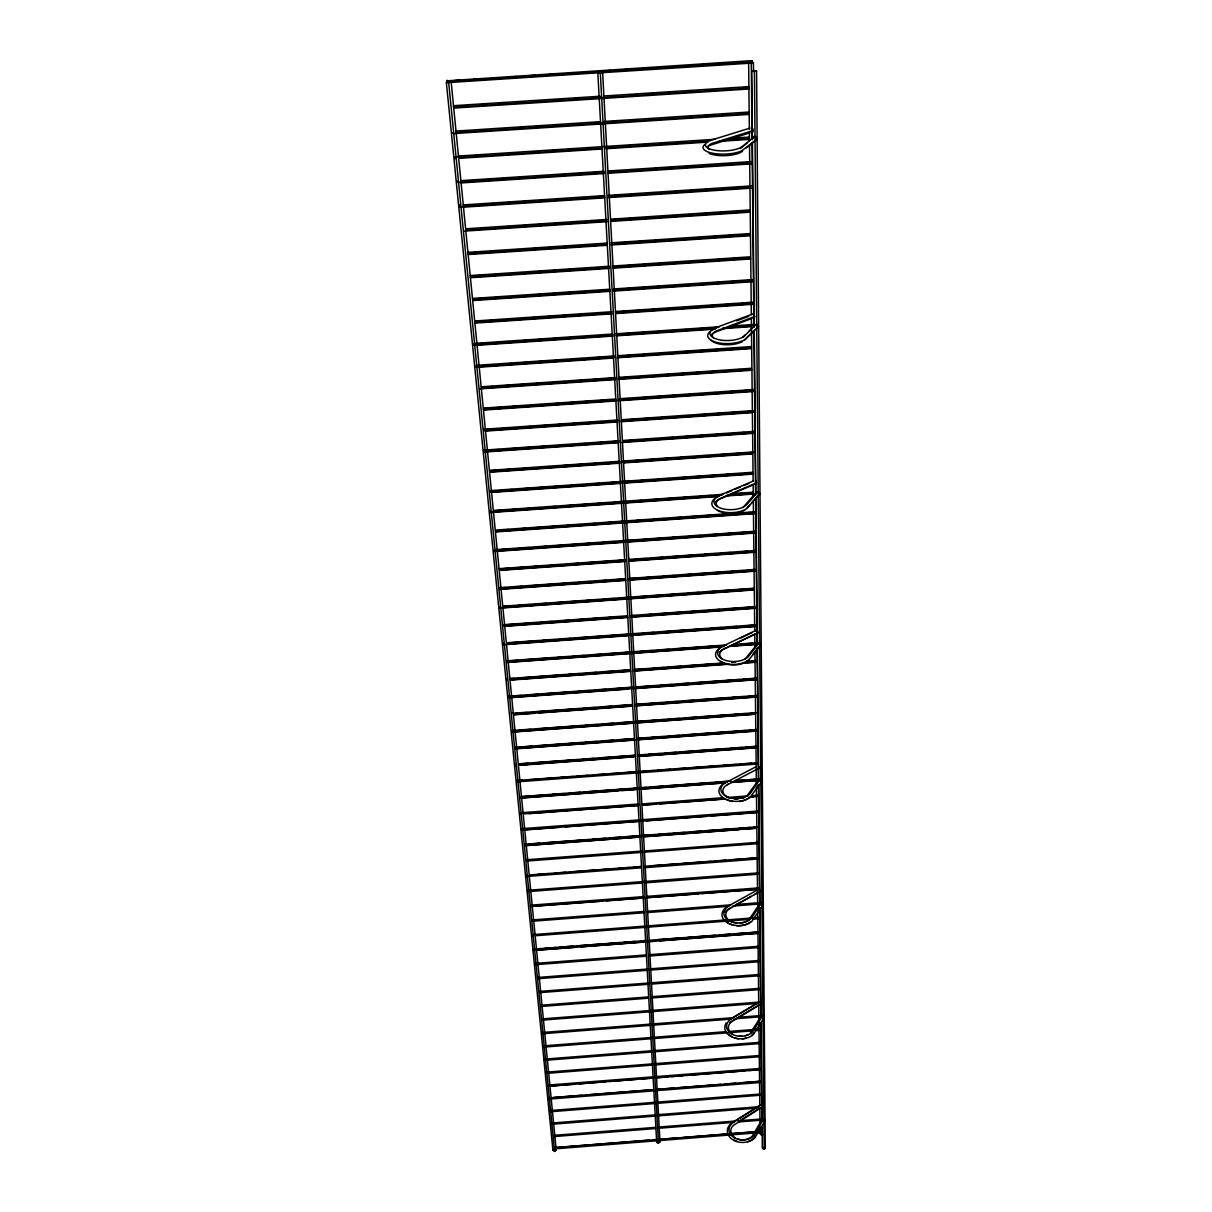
<?xml version="1.0" encoding="UTF-8"?>
<svg xmlns="http://www.w3.org/2000/svg" width="1212" height="1212" viewBox="0 0 1212 1212"><rect width="100%" height="100%" fill="white"/><g stroke="black" fill="none" stroke-linecap="round" stroke-linejoin="round"><path stroke-width="1.5" d="M550.839 1123.13L550.869 1123.736M752.455 62.176C752.137 64.797 752.213 57.873 752.455 62.176L447.107 81.795L447.031 80.825L752.319 60.6M752.819 131.956L752.788 128.639M756.227 483.921L756.197 481.27M752.394 139.547L751.713 71.432L753.864 70.538L756.576 71.114L765.287 1148.643L762.939 1148.84L762.666 1147.052M763.075 1134.508L760.742 1134.69L760.469 1132.947M755.424 630.937L755.803 629.982M757.682 633.528L757.651 631.134M752.561 138.516L754.743 136.411L756.303 137.274L756.333 140.622M758.985 768.893L758.97 766.711M757.954 327.831L757.939 324.861L756.455 324.013L744.865 335.572A18.241 7.59 -1.7 0 1 716.701 339.118A18.241 7.59 -1.7 0 1 717.549 327.043L753.546 313.681M451.015 82.401L602.637 72.538L659.979 1141.795L658.449 1143.174L657.252 1142.901L657.071 1141.143M759.409 495.163L759.394 492.481M760.182 891.956L760.166 889.972M556.247 1150.021L554.641 1151.4L552.93 1150.279L446.364 82.583L448.819 81.689L451.197 82.264L556.247 1150.021L555.732 1149.173M552.93 1150.279L553.384 1149.355M757.5 643.693L758.045 642.618M760.712 645.602L760.697 643.193M761.272 1004.324L761.257 1002.521M747.107 795.754L759.348 778.786L760.606 778.649L750.743 792.815A15.589 9.454 -0.9 0 1 726.67 796.617A15.589 9.454 -0.9 0 1 727.306 781.604M761.893 781.604L761.878 779.422M764.817 1119.433L765.287 1120.403L754.652 1138.159A15.332 11.469 0.3 0 1 733.063 1139.916A15.332 11.469 0.3 0 1 730.76 1123.736M762.272 1107.329L762.257 1105.677M762.606 1118.721L751.955 1136.538A11.893 8.908 0.3 0 1 737.835 1139.083M763.712 1118.721L755.121 1133.887A13.62 10.181 0.3 0 1 734.124 1137.72A13.62 10.181 0.3 0 1 734.623 1121.539L761.469 1104.662M757.727 1131.705L760.303 1127.145M740.123 923.074A12.984 8.56 -0.5 0 0 748.88 919.863L760.53 902.486L761.742 902.41L752.334 917.014A14.877 9.787 -0.5 0 1 729.382 920.862A14.877 9.787 -0.5 0 1 729.972 905.319M762.969 905.137L762.939 903.152M762.772 1015.308L753.788 1030.245A14.211 10.029 -0.1 0 1 731.866 1034.094A14.211 10.029 -0.1 0 1 732.396 1018.171L760.439 1001.476M763.924 1016.035L764.408 1017.08L753.303 1034.578A15.998 11.287 -0.1 0 1 732.457 1037.214A15.998 11.287 -0.1 0 1 726.185 1022.973M761.621 1015.338L750.486 1032.988M763.939 1017.838L764.408 1017.08M758 911.06L759.879 908.136M763.454 904.273L751.819 921.408A16.741 11.014 -0.5 0 1 728.23 923.241A16.741 11.014 -0.5 0 1 725.746 907.712M756.697 787.406L758.667 784.573M762.409 780.634L750.198 797.238A17.544 10.65 -0.9 0 1 725.458 799.117A17.544 10.65 -0.9 0 1 722.897 784.134L756.455 766.499M761.257 644.526L748.41 660.388A18.438 10.135 -1.2 0 1 722.413 662.328A18.438 10.135 -1.2 0 1 719.746 648.056M759.363 642.405L748.986 655.934A16.377 8.999 -1.2 0 1 723.685 659.692A16.377 8.999 -1.2 0 1 724.382 645.39L755.015 630.861M753.167 653.935L758.364 647.163M756.349 645.193L745.168 658.995M747.077 508.146L749.516 505.328M751.94 502.51L756.803 496.859M759.985 493.935L746.425 508.828A19.422 9.454 -1.5 0 1 719.034 510.797A19.422 9.454 -1.5 0 1 716.247 497.496L719.761 495.829M756.576 71.114L751.713 71.432M753.44 62.857L748.637 63.16L753.44 62.857L753.516 70.417M744.91 339.815L755.212 329.512M758.56 326.437L744.213 340.011A20.513 8.545 -1.7 0 1 717.459 342.617A20.513 8.545 -1.7 0 1 709.55 331.982M742.85 337.3L745.41 334.739M749.258 330.906L754.394 325.801M602.637 72.538L597.819 72.856L656.677 1142.052M743.001 507.54L756.591 491.966L757.985 491.678L747.031 504.359A17.256 8.393 -1.5 0 1 720.382 508.025A17.256 8.393 -1.5 0 1 721.14 494.678L753.516 480.922M756.97 139.032L741.744 150.864A21.755 7.348 -2 0 1 713.368 153.379A21.755 7.348 -2 0 1 705.036 144.319M746.592 147.864L754.788 141.137M754.743 136.411L742.426 146.455A19.331 6.514 -2 0 1 712.565 149.818A19.331 6.514 -2 0 1 713.504 139.425L749.955 128.108M740.305 148.531L747.107 142.971M451.197 82.264L446.364 82.583M733.518 1121.782L760.394 1104.889M740.986 1119.918L759.924 1107.995M762.59 1106.783L733.411 1125.342A11.893 8.908 0.3 0 0 735.184 1137.871M731.245 1018.534L759.318 1001.839M758.909 1004.975L732.457 1020.731A14.196 10.029 -0.1 0 0 729.775 1022.534M761.606 1003.687L731.139 1022.034A12.423 8.757 -0.1 0 0 732.957 1034.351M728.639 783.997L725.912 785.588A13.62 8.257 -0.9 0 0 730.927 798.299M734.911 905.394L751.198 896.289M754.455 894.456L757.712 892.638M760.53 891.229L728.639 909.242A12.984 8.56 -0.5 0 0 726.609 917.711A12.984 8.56 -0.5 0 0 736.714 923.044M728.776 905.818L759.318 888.926M727.382 784.679L759.348 768.06M758.045 632.573L722.913 649.42A14.302 7.863 -1.2 0 0 722.397 658.995M755.061 634.255L724.458 648.784A16.362 9.014 -1.2 0 0 719.125 652.465M723.079 646.284L726.473 644.663M740.093 638.209L752.016 632.558M756.621 482.815L719.595 498.753A15.074 7.333 -1.5 0 0 717.156 506.04M753.561 484.664L721.231 498.45A17.241 8.408 -1.5 0 0 715.595 501.919M726.579 492.92L731.7 490.754M735.108 489.3L740.214 487.118M743.623 485.679L748.743 483.497M712.368 330.028L716.095 328.482M755.031 316.423L715.898 331.134A15.923 6.636 -1.7 0 0 713.292 337.739M751.879 318.483L717.64 331.24A18.21 7.605 -1.7 0 0 711.686 334.421M736.669 320.832L748.683 316.377M753.243 130.472L711.762 143.516A16.877 5.712 -2 0 0 708.975 149.227M750.001 132.79L713.61 144.152A19.301 6.545 -2 0 0 707.293 146.955M546.339 1058.985L759.909 1042.32M546.415 1060.212L760.015 1043.547M547.642 1072.059L760.03 1055.455M547.718 1073.287L760.136 1056.682M548.93 1084.998L760.151 1068.439M575.442 1084.134L549.051 1086.194L760.242 1069.666M579.215 1083.831L605.606 1081.771M609.363 1081.468L637.648 1079.256M641.406 1078.968L652.723 1078.074M656.495 1077.786L667.797 1076.892M671.569 1076.604L682.871 1075.711M686.643 1075.423L745.077 1070.832M748.849 1070.544L760.151 1069.651M553.99 1097.481L582.108 1095.269M585.85 1094.966L653.329 1089.679L550.203 1097.799M657.086 1089.376L673.963 1088.058M677.705 1087.755L720.822 1084.376M724.564 1084.073L735.82 1083.195M739.562 1082.907L760.182 1081.286M657.116 1089.391L760.272 1081.301M550.278 1099.011L760.378 1082.498M551.46 1110.45L760.394 1094.012M551.551 1111.662L760.5 1095.209M552.702 1122.979L758.651 1106.738M552.793 1124.191L756.879 1108.086M553.945 1135.371L655.419 1127.357M659.146 1127.024L734.336 1121.115M738.093 1120.812L760.636 1119.04M554.02 1136.583L655.51 1128.554M659.237 1128.22L734.427 1122.312M738.108 1121.979L760.742 1120.236M649.45 1140.128L555.202 1147.597L755.091 1131.796M653.223 1139.825L679.614 1137.735M683.386 1137.432L726.73 1133.993M730.503 1133.705L755 1131.766M555.263 1148.84L760.848 1132.538M533.947 934.558L724.988 919.999M728.397 919.817L758.697 917.423M535.901 935.694L749.44 919.408M753.197 919.135L758.818 918.696M535.386 949.011L646.178 940.542L640.527 941.042M649.935 940.254L758.833 931.937M535.431 949.087L541.067 948.648M544.824 948.36L556.081 947.511M559.823 947.223L572.973 946.208M576.715 945.921L587.971 945.072M591.729 944.784L604.864 943.769M608.621 943.481L619.877 942.633M623.635 942.345L634.891 941.482M655.525 939.906L683.674 937.755M687.431 937.467L715.58 935.316M719.337 935.028L730.594 934.164M734.351 933.876L747.486 932.876M751.228 932.589L758.742 932.013M758.954 933.195L535.477 950.284L576.806 947.208M580.563 946.92L655.631 941.179M659.389 940.891L758.848 933.285M536.81 963.298L646.011 954.935M649.768 954.647L758.97 946.269M536.901 964.57L646.102 956.207M649.844 955.98L759.076 947.542M538.234 977.433L759.106 960.465M538.31 978.69L759.212 961.722M539.613 991.401L759.242 974.478M539.688 992.658L648.587 984.265M652.314 984.023L759.348 975.736M540.991 1005.218L648.299 996.931M652.041 996.673L759.379 988.356M541.082 1006.475L648.39 998.188M652.132 997.931L759.485 989.598M542.34 1018.883L759.515 1002.066M542.431 1020.125L757.758 1003.46M543.688 1032.397L733.351 1017.671M738.987 1017.232L759.636 1015.641M543.779 1033.639L731.578 1019.065M735.26 1018.792L759.757 1016.868M545.021 1045.759L725.867 1031.685M729.548 1031.412L759.772 1029.049M545.112 1047.001L650.602 1038.79M654.344 1038.502L752.334 1030.867M756.015 1030.594L759.879 1030.291M523.796 813.888L638.83 805.313M642.602 805.026L725.564 798.844M733.108 798.284L744.426 797.435M750.077 797.026L757.621 796.466M529.508 813.631L638.8 805.48M642.572 805.207L655.768 804.223M659.54 803.935L725.488 799.026M749.986 797.193L753.758 796.92M523.387 828.569L757.667 811.055M523.478 829.887L757.788 812.373M523.554 830.038L561.323 827.22M565.095 826.932L638.724 821.433M646.284 820.872L706.702 816.358M710.474 816.07L755.788 812.676M524.963 844.249L757.818 826.796M528.765 844.113L540.022 843.264M543.779 842.976L556.914 841.992M560.671 841.719L571.928 840.87M575.685 840.598L588.82 839.613M592.577 839.325L605.712 838.34M609.469 838.053L620.726 837.219M624.483 836.931L637.618 835.947M643.239 835.522L654.51 834.689M658.252 834.401L669.524 833.553M673.266 833.28L684.538 832.432M690.158 832.008L701.415 831.159M705.172 830.887L718.307 829.902M722.064 829.614L733.321 828.781M738.956 828.357L750.213 827.508M753.97 827.22L757.727 826.948M525.054 845.567L639.618 836.977M643.375 836.689L756.061 828.235L742.82 829.387M525.099 845.703L609.56 839.371M613.317 839.098L641.466 836.977M645.223 836.704L739.062 829.659M526.508 859.747L641.299 851.112M645.042 850.96L757.97 842.34M526.599 861.05L758.076 843.643M529.917 874.912L641.193 866.519L633.634 867.216M644.966 866.232L758.106 857.702M529.977 875.034L533.735 874.746M537.507 874.458L548.824 873.61M554.475 873.185L565.777 872.337M569.549 872.049L582.745 871.049M586.517 870.777L597.819 869.913M601.591 869.64L614.787 868.64M618.544 868.353L629.861 867.504M650.586 865.944L661.903 865.08M665.661 864.807L678.856 863.808M682.629 863.52L710.899 861.399M714.671 861.111L725.973 860.262M729.745 859.975L742.941 858.975M746.698 858.687L758.015 857.838M528.129 876.367L641.284 867.822M645.042 867.671L758.227 859.005M529.523 890.184L758.273 872.898M529.614 891.487L642.133 882.987M645.844 882.821L758.379 874.185M531.023 905.152L643.784 896.607M647.541 896.319L758.409 887.911M758.53 889.199L531.114 906.44L602.531 901.137M606.288 900.849L698.324 893.865M702.081 893.577L756.546 889.457M532.507 919.938L643.648 911.485M647.39 911.303L730.291 904.894M735.942 904.47L758.545 902.758M532.583 921.226L643.739 912.772M647.481 912.575L728.518 906.334M732.199 906.137L758.667 904.031M510.207 696.067L756.394 678.129M510.282 696.324L521.539 695.506M527.175 695.097L538.446 694.279M544.082 693.87L555.354 693.052M560.974 692.643L572.246 691.81M577.882 691.401L589.153 690.582M594.789 690.173L606.045 689.355M609.803 689.083L622.953 688.113M626.71 687.84L637.982 687.022M643.602 686.613L654.874 685.795M660.51 685.386L671.781 684.553M677.417 684.144L688.674 683.326M694.309 682.917L705.581 682.098M711.217 681.689L722.473 680.871M726.23 680.583L739.381 679.629M743.138 679.356L756.288 678.402M510.297 697.445L756.515 679.493M510.373 697.703L628.695 689.083M636.209 688.537L756.409 679.765M511.934 713.353L632.361 704.551M636.118 704.278L756.546 695.461M515.767 713.323L527.038 712.505M532.689 712.08L543.961 711.262M549.612 710.853L560.883 710.02M566.534 709.611L577.806 708.793M583.457 708.369L594.728 707.55M600.379 707.141L611.666 706.308M615.423 706.035L626.695 705.217M636.103 704.52L643.633 703.975M649.268 703.566L660.555 702.733M666.191 702.324L677.478 701.506M683.113 701.081L694.4 700.263M698.157 699.991L711.323 699.021M715.08 698.748L726.367 697.93M732.003 697.506L743.289 696.688M748.925 696.279L756.455 695.718M513.903 714.58L632.467 705.914M636.224 705.642L754.788 696.961M513.964 714.822L534.659 713.307M538.416 713.035L632.452 706.157M636.209 705.884L756.576 697.082M513.63 730.427L754.834 712.732M519.342 730.245L530.644 729.412M536.295 729.003L547.597 728.17M553.248 727.745L564.534 726.927M568.307 726.655L581.487 725.685M585.26 725.397L596.546 724.579M602.197 724.155L613.499 723.337M619.15 722.913L630.452 722.094M636.103 721.67L647.39 720.852M651.162 720.564L664.343 719.595M668.115 719.322L679.402 718.489M685.053 718.08L696.355 717.246M702.006 716.837L713.307 716.004M717.065 715.731L728.367 714.898M734.017 714.489L745.319 713.656M750.955 713.247L756.606 712.838M513.721 731.79L754.955 714.08M513.797 732.018L752.97 714.459M515.312 747.289L634.209 738.532M637.982 738.26L756.879 729.503M519.145 747.228L532.356 746.244M536.128 745.971L547.445 745.138M553.096 744.729L564.413 743.895M568.186 743.607L581.381 742.638M585.154 742.365L596.471 741.532M602.137 741.108L613.439 740.274M619.105 739.865L630.422 739.032M637.966 738.472L647.39 737.79M651.162 737.502L662.479 736.669M668.13 736.26L679.447 735.426M683.22 735.139L696.43 734.169M700.203 733.896L711.505 733.063M717.171 732.654L728.488 731.821M734.139 731.397L745.456 730.563M749.228 730.291L756.773 729.73M515.403 748.637L757 730.851M515.464 748.849L756.894 731.078M518.842 763.802L635.133 755.212M638.875 754.94L757.045 746.213M518.903 763.999L528.265 763.318M533.886 762.893L545.142 762.06M548.885 761.787L562.004 760.818M565.762 760.545L577.003 759.712M582.624 759.303L593.88 758.47M599.501 758.045L610.742 757.227M614.499 756.939L627.619 755.97M631.361 755.697L635.103 755.424M638.86 755.152L642.602 754.864M648.238 754.455L659.48 753.622M665.1 753.213L676.341 752.379M680.099 752.107L693.219 751.137M696.961 750.849L710.08 749.88M713.838 749.607L725.079 748.774M730.7 748.365L741.956 747.531M745.698 747.259L756.939 746.425M518.933 765.151L635.24 756.561M638.982 756.273L757.167 747.546M520.857 765.211L633.346 756.909M638.966 756.485L757.061 747.759M518.6 780.392L757.197 762.712M518.66 780.573L522.417 780.301M528.053 779.877L539.31 779.043M543.067 778.771L556.217 777.801M559.974 777.513L573.109 776.544M576.867 776.271L588.123 775.438M593.759 775.013L605.03 774.18M608.788 773.907L621.923 772.938M625.68 772.65L636.936 771.817M642.572 771.408L653.844 770.559M657.601 770.287L670.736 769.317M674.493 769.044L685.765 768.196M691.385 767.787L702.657 766.954M708.293 766.529L719.549 765.696M723.306 765.423L736.457 764.454M740.199 764.166L751.47 763.333M518.691 781.725L757.318 764.045M520.221 796.648L731.003 780.982M734.775 780.695L757.364 779.028M520.281 796.814L531.568 795.981M535.325 795.708L546.612 794.86M552.263 794.451L563.535 793.602M569.185 793.193L580.472 792.345M584.229 792.072L597.395 791.088M601.152 790.815L612.439 789.966M618.075 789.557L629.361 788.709M633.134 788.436L646.299 787.452M650.056 787.179L663.222 786.194M666.979 785.921L678.265 785.088M682.023 784.8L693.309 783.967M698.96 783.543L710.232 782.71M715.883 782.285L727.17 781.452M736.563 780.755L744.092 780.195M747.849 779.907L757.258 779.21M520.312 797.981L725.473 782.725M733.002 782.164L757.47 780.346M522.251 798.011L618.181 790.891M621.938 790.603L635.118 789.633M640.754 789.209L723.519 783.058M731.033 782.497L757.379 780.543M521.827 812.707L638.724 803.98M642.466 803.874L723.564 797.663M727.261 797.557L748.077 795.845M751.758 795.739L757.515 795.133M499.42 587.668L625.498 578.669M629.255 578.397L755.334 569.413M499.495 588.017L505.131 587.608M510.782 587.214L522.069 586.411M527.705 586.002L538.992 585.199M544.627 584.79L555.914 583.987M561.55 583.593L572.837 582.775M578.472 582.381L589.759 581.578M595.395 581.169L606.682 580.366M612.318 579.957L623.604 579.154M629.24 578.76L640.527 577.957M646.163 577.548L657.449 576.745M663.085 576.336L674.372 575.533M680.008 575.139L691.294 574.321M696.93 573.927L708.217 573.125M713.868 572.715L725.14 571.912M730.791 571.503L742.062 570.7M747.713 570.307L755.227 569.761M499.511 589.077L625.604 580.078M629.376 579.821L753.576 570.943M499.586 589.426L625.589 580.427M629.361 580.169L755.349 571.17M503.162 606.182L753.637 588.244M503.238 606.515L512.646 605.833M518.297 605.439L529.583 604.621M535.234 604.227L546.521 603.409M552.172 603.015L563.459 602.197M569.095 601.803L580.396 600.985M586.032 600.576L597.334 599.773M602.97 599.364L614.272 598.561M619.908 598.152L631.21 597.349M636.845 596.94L648.147 596.137M653.783 595.728L665.085 594.925M670.721 594.516L682.008 593.713M687.658 593.304L698.945 592.501M704.596 592.092L715.883 591.289M721.534 590.88L732.821 590.077M738.472 589.668L749.758 588.85M503.253 607.591L753.758 589.638M501.45 608.06L627.543 599.016M631.316 598.758L753.652 589.986M503.116 624.725L627.513 615.787M631.285 615.514L755.697 606.576M506.949 624.771L518.251 623.968M523.902 623.559L535.204 622.741M540.855 622.332L552.157 621.529M557.808 621.12L569.11 620.302M574.761 619.893L586.063 619.09M591.714 618.681L601.137 617.999M608.666 617.469L618.09 616.787M631.27 615.832L635.043 615.575M642.572 615.029L651.995 614.348M657.646 613.939L668.948 613.136M674.599 612.727L685.886 611.908M691.537 611.499L702.839 610.697M708.49 610.287L719.792 609.469M725.443 609.075L736.745 608.257M742.395 607.848L753.697 607.03M503.207 626.134L627.619 617.181M631.391 616.908L755.818 607.969M505.162 626.316L627.604 617.499M631.376 617.241L755.712 608.288M506.813 642.769L755.864 624.801M508.767 642.936L520.084 642.118M525.735 641.709L537.052 640.89M542.703 640.481L554.02 639.663M559.671 639.269L570.988 638.451M574.761 638.179L587.956 637.224M591.729 636.951L604.924 635.997M608.697 635.724L620.014 634.906M625.665 634.497L636.982 633.679M642.633 633.285L653.95 632.467M659.601 632.058L670.918 631.24M676.569 630.831L687.886 630.013M693.537 629.604L704.854 628.786M710.505 628.377L721.822 627.558M727.473 627.165L736.911 626.483M744.441 625.937L753.879 625.256M506.904 644.163L755.985 626.195M505.086 644.602L627.664 635.755M631.437 635.482L755.879 626.498M506.692 660.858L630.437 651.904M634.194 651.632L726.049 644.981M733.548 644.436L756.046 642.799M506.783 661.131L518.115 660.313M523.766 659.904L535.098 659.086M540.764 658.677L552.081 657.858M557.747 657.449L567.186 656.768M572.852 656.359L584.169 655.54M589.835 655.131L601.152 654.313M606.818 653.904L618.15 653.071M623.801 652.662L635.133 651.844M640.8 651.435L652.117 650.617M657.783 650.208L669.115 649.39M674.766 648.981L686.098 648.162M691.764 647.753L703.081 646.935M706.854 646.663L720.064 645.693M740.835 644.193L752.152 643.375M506.798 662.237L724.291 646.496M729.927 646.087L756.182 644.178M506.874 662.525L720.186 647.072M729.624 646.39L756.061 644.481M510.343 678.432L630.467 669.721M634.224 669.448L724.306 662.903M731.821 662.358L735.578 662.085A14.302 7.863 -1.2 0 1 731.76 662.04M746.834 661.267L756.227 660.585M510.403 678.705L514.161 678.432M517.918 678.159L531.038 677.205M534.795 676.932L547.915 675.978M551.672 675.705L562.929 674.902M568.549 674.493L579.806 673.675M585.441 673.266L596.683 672.448M602.319 672.039L613.575 671.221M619.196 670.812L630.452 669.994M636.073 669.585L647.329 668.766M652.95 668.357L664.206 667.539M667.963 667.267L681.083 666.312M684.841 666.039L697.976 665.085M701.718 664.812L712.974 663.994M718.61 663.585L722.352 663.312M752.364 661.131L756.121 660.858M510.434 679.826L630.573 671.084M634.33 670.812L728.185 663.994M743.198 662.903L756.349 661.949M510.51 680.083L630.558 671.372M634.315 671.1L728.094 664.282M743.107 663.191L754.364 662.373M489.618 470.347L619.105 461.317M622.847 461.045L752.334 452.031M489.739 470.786L499.177 470.135M506.737 469.605L516.176 468.938M523.72 468.423L533.159 467.756M540.719 467.226L550.157 466.575M557.717 466.044L569.049 465.257M574.7 464.863L586.032 464.075M593.592 463.545L603.031 462.893M610.575 462.363L620.029 461.711M627.574 461.181L638.906 460.393M644.572 459.999L655.904 459.197M663.449 458.681L672.887 458.015M680.447 457.5L689.886 456.833M697.445 456.303L706.884 455.651M714.429 455.121L725.761 454.333M731.427 453.939L742.759 453.152M750.304 452.621L754.091 452.364M489.724 471.801L619.211 462.772M622.968 462.499L752.47 453.47M489.83 472.241L620.135 463.151M623.907 462.893L752.334 453.939M489.754 490.663L752.531 472.271M489.86 491.087L495.526 490.693M501.192 490.299L512.524 489.497M518.191 489.103L529.523 488.315M537.083 487.785L546.521 487.118M554.081 486.588L563.519 485.936M571.079 485.406L580.518 484.739M588.078 484.209L599.41 483.421M605.076 483.027L616.408 482.224M623.953 481.709L633.406 481.043M640.951 480.513L650.405 479.846M657.949 479.316L669.282 478.528M674.948 478.134L686.28 477.346M691.946 476.937L703.278 476.149M708.944 475.755L720.276 474.968M725.943 474.559L737.275 473.771M744.835 473.241L752.394 472.71M489.845 492.102L752.652 473.71M491.845 492.405L620.286 483.406M624.074 483.149L752.516 474.15M493.617 510.449L722.67 494.344M732.063 493.693L752.713 492.239M493.708 510.858L506.828 509.934M510.585 509.676L521.842 508.888M527.478 508.479L538.734 507.692M546.233 507.161L555.611 506.51M563.125 505.98L574.382 505.192M580.003 504.798L591.259 504.01M596.895 503.601L608.151 502.813M613.772 502.419L623.15 501.768M632.543 501.101L641.921 500.45M649.42 499.92L660.676 499.132M666.312 498.723L677.569 497.935M683.189 497.541L694.446 496.753M700.082 496.359L711.338 495.572M718.837 495.041L722.594 494.769M735.729 493.845L745.107 493.193M491.83 512.025L717.171 496.178M726.564 495.526L752.849 493.678M491.92 512.434L715.216 496.738M726.473 495.95L754.621 493.966M495.572 530.098L754.788 511.812M499.42 530.235L508.798 529.568M516.312 529.038L525.69 528.371M533.204 527.856L544.461 527.053M550.096 526.659L561.353 525.856M566.989 525.463L578.245 524.675M585.744 524.145L595.137 523.478M602.637 522.948L612.03 522.281M619.529 521.751L628.922 521.099M636.421 520.569L647.693 519.766M653.313 519.372L664.585 518.584M670.221 518.175L681.477 517.388M688.977 516.857L698.37 516.191M705.869 515.661L715.262 515.009M722.761 514.479L726.518 514.206M739.653 513.282L750.925 512.494M495.678 531.538L754.909 513.237M495.753 531.932L754.803 513.646M495.632 549.627L754.97 531.265M501.344 549.612L512.615 548.809M518.251 548.415L529.508 547.612M535.143 547.218L546.415 546.415M552.051 546.021L563.322 545.218M568.943 544.824L580.215 544.021M585.85 543.627L597.122 542.824M602.758 542.431L614.014 541.628M627.165 540.703L632.8 540.294M638.436 539.901L649.693 539.098M655.328 538.704L666.6 537.901M672.236 537.507L683.507 536.704M689.143 536.31L700.4 535.507M706.035 535.113L717.307 534.31M722.943 533.916L734.199 533.113M739.835 532.719L751.107 531.917M495.723 551.051L755.106 532.689M495.814 551.43L623.513 542.385M627.271 542.128L754.985 533.068M499.42 568.64L625.407 559.686M629.164 559.414L755.152 550.46M499.495 569.004L508.888 568.337M516.403 567.807L525.796 567.125M533.325 566.595L542.718 565.928M550.233 565.398L559.626 564.731M567.14 564.186L578.412 563.398M584.048 562.989L595.334 562.186M600.97 561.792L612.242 560.989M617.878 560.58L625.392 560.05M634.785 559.383L646.057 558.58M651.692 558.187L662.979 557.384M668.615 556.975L679.887 556.172M687.401 555.641L696.794 554.975M704.308 554.445L713.701 553.778M721.231 553.233L730.624 552.566M738.138 552.036L747.531 551.369M499.511 570.064L625.513 561.095M629.27 560.838L755.288 551.869M499.586 570.428L625.498 561.474M629.255 561.201L755.167 552.248M475.089 343.36L612.151 334.058M615.908 333.8L717.307 326.907M730.442 326.028L752.985 324.498M480.876 343.557L490.315 342.905M497.874 342.39L509.207 341.617M514.873 341.239L526.205 340.466M533.765 339.951L543.203 339.315M550.763 338.799L562.095 338.027M569.64 337.512L579.094 336.875M586.638 336.36L596.092 335.724M605.53 335.088L613.09 334.573M622.529 333.921L633.861 333.164M641.421 332.649L650.859 331.997M658.419 331.482L667.857 330.846M677.296 330.209L686.75 329.558M694.294 329.058L705.626 328.285M711.292 327.891L718.852 327.376M733.972 326.361L739.638 325.967M747.183 325.452L752.849 325.074M475.195 344.859L612.272 335.557M616.029 335.3L715.565 328.528M723.064 328.028L751.243 326.104M477.195 345.299L613.196 336.057M616.984 335.8L711.429 329.391M722.761 328.619L751.107 326.695M477.27 365.297L614.287 355.934M618.044 355.692L751.319 346.587M483.058 365.448L494.39 364.676M501.935 364.161L511.373 363.524M518.933 363.009L528.371 362.358M535.916 361.843L547.248 361.07M554.808 360.555L566.14 359.782M571.791 359.388L583.123 358.616M590.683 358.101L600.122 357.464M607.682 356.949L613.333 356.555M626.559 355.661L635.997 355.01M643.557 354.495L652.995 353.859M660.54 353.343L669.978 352.692M679.432 352.056L688.87 351.404M696.415 350.889L705.854 350.253M715.307 349.601L724.746 348.965M732.29 348.45L741.729 347.799M477.377 366.781L614.408 357.434M618.165 357.176L751.455 348.071M477.483 367.327L613.454 358.055M617.226 357.798L751.319 348.632M481.331 386.779L615.469 377.583M619.241 377.326L751.501 368.266M483.315 387.173L492.754 386.537M500.298 386.007L511.631 385.234M517.297 384.855L528.629 384.068M536.174 383.553L545.612 382.916M553.172 382.386L564.489 381.613M570.155 381.219L581.487 380.447M589.032 379.932L598.47 379.28M606.03 378.765L615.469 378.129M624.907 377.477L634.346 376.826M641.89 376.311L651.329 375.659M658.889 375.144L670.206 374.372M677.766 373.857L687.204 373.205M694.749 372.69L704.187 372.039M711.747 371.523L721.185 370.872M730.624 370.236L740.062 369.584M747.607 369.069L751.379 368.812M481.406 388.264L614.651 379.129M618.408 378.871L751.652 369.736M479.634 388.916L615.575 379.598M619.362 379.341L751.516 370.281M483.452 408.096L615.696 399.006M619.468 398.733L753.591 389.507M483.543 408.611L487.315 408.353M494.875 407.823L506.192 407.05M511.858 406.656L523.19 405.884M530.735 405.369L542.067 404.581M547.733 404.187L559.05 403.414M564.716 403.02L574.155 402.369M583.593 401.717L593.032 401.066M600.576 400.551L610.015 399.899M619.453 399.248L628.892 398.596M636.452 398.081L645.89 397.43M653.435 396.915L662.873 396.263M670.418 395.748L679.856 395.097M689.295 394.445L698.733 393.794M706.293 393.279L715.731 392.627M723.276 392.112L734.608 391.325M742.153 390.809L751.591 390.158M483.527 409.58L616.756 400.414M620.514 400.142L753.743 390.976M483.649 410.08L615.802 400.99M619.574 400.733L753.622 391.491M483.649 429.26L617.787 419.988M621.559 419.731L753.803 410.58M485.633 429.624L496.965 428.836M502.632 428.442L513.949 427.669M519.615 427.275L530.947 426.488M538.492 425.973L547.93 425.306M555.475 424.791L564.913 424.139M572.473 423.609L581.912 422.958M589.456 422.443L600.788 421.655M608.333 421.14L617.772 420.488M625.331 419.958L634.77 419.307M642.315 418.791L651.753 418.14M661.191 417.489L670.63 416.837M678.175 416.307L687.613 415.655M695.173 415.14L706.49 414.352M712.156 413.959L723.488 413.171M731.033 412.656L740.471 412.004M748.016 411.474L753.682 411.095M483.739 430.73L616.969 421.518M620.711 421.261L753.94 412.05M485.739 431.093L617.893 421.943M621.665 421.685L751.925 412.686M485.709 450L618.923 440.759M622.68 440.501L754.015 431.381M489.587 450.213L499.026 449.561M506.586 449.031L517.903 448.243M523.569 447.849L533.007 447.198M540.567 446.667L551.884 445.895M559.444 445.365L568.882 444.713M576.427 444.183L585.866 443.531M593.425 443.001L604.743 442.213M610.409 441.819L617.968 441.304M629.286 440.517L638.724 439.865M646.284 439.335L655.722 438.683M663.267 438.153L672.705 437.502M680.265 436.971L691.582 436.184M699.142 435.669L708.581 435.002M716.125 434.487L727.458 433.699M733.124 433.305L744.441 432.517M750.107 432.123L753.879 431.866M485.8 451.47L619.029 442.213M622.786 441.956L754.137 432.835M485.906 451.94L618.075 442.759M621.847 442.501L754.015 433.32M465.59 228.81L606.848 219.448M610.606 219.19L749.986 209.949M465.711 229.492L471.347 229.129M480.755 228.492L490.163 227.871M499.586 227.25L508.995 226.629M518.403 226.008L525.932 225.508M535.34 224.871L544.749 224.25M554.157 223.629L563.565 223.008M572.973 222.387L580.503 221.887M591.789 221.129L599.319 220.629M610.606 219.887L618.135 219.387M627.543 218.766L635.073 218.266M646.36 217.509L653.889 217.009M663.297 216.387L672.705 215.766M682.114 215.145L689.643 214.645M700.945 213.888L710.353 213.267M719.761 212.645L727.291 212.145M736.699 211.524L746.107 210.903M465.696 230.356L606.97 220.978M610.727 220.72L750.122 211.479M463.923 231.159L606.97 221.675M610.727 221.417L750.016 212.176M467.923 252.354L607.197 243.082M610.954 242.824L750.213 233.552M473.68 252.641L481.209 252.141M490.602 251.52L500.011 250.884M509.419 250.263L518.812 249.642M528.22 249.005L535.734 248.505M545.142 247.884L554.535 247.248M563.944 246.627L573.352 246.006M582.745 245.369L590.274 244.869M599.667 244.248L607.197 243.748M618.468 242.991L627.877 242.37M637.27 241.733L644.799 241.233M654.207 240.612L663.6 239.991M673.008 239.355L682.401 238.734M691.81 238.113L699.324 237.597M708.732 236.976L718.14 236.355M727.533 235.719L736.941 235.098M746.334 234.477L750.092 234.219M468.029 253.884L607.318 244.612M611.075 244.354L750.349 235.067M468.15 254.55L607.318 245.278M611.075 245.021L750.243 235.734M470.241 275.563L609.394 266.246M613.166 266.004L750.44 256.808M477.861 275.7L487.254 275.079M494.784 274.563L504.177 273.942M513.57 273.306L522.963 272.685M532.356 272.049L541.749 271.427M549.263 270.927L558.671 270.291M568.064 269.67L577.457 269.034M586.85 268.397L596.243 267.776M603.758 267.276L609.394 266.898M622.559 266.019L630.073 265.504M639.466 264.883L648.859 264.246M658.252 263.625L667.645 262.989M677.038 262.368L684.553 261.853M693.961 261.231L703.354 260.595M712.747 259.974L722.14 259.338M731.533 258.717L739.047 258.217M470.332 277.094L609.515 267.761M613.287 267.519L750.576 258.323M470.453 277.73L609.515 268.413M613.272 268.155L750.47 258.974M472.513 298.455L609.712 289.214M613.469 288.956L752.546 279.608M476.377 298.803L485.77 298.182M495.163 297.546L504.54 296.91M513.933 296.289L523.326 295.652M530.841 295.137L540.234 294.516M549.612 293.88L559.005 293.243M566.519 292.743L575.912 292.107M585.29 291.486L594.683 290.85M604.076 290.213L609.712 289.835M620.983 289.077L630.361 288.441M639.754 287.82L649.147 287.183M656.662 286.683L667.918 285.926M675.432 285.411L684.825 284.775M692.34 284.275L701.733 283.638M711.111 283.017L720.504 282.381M729.897 281.745L739.29 281.123M746.789 280.608L752.425 280.23M472.619 299.97L609.833 290.728M613.59 290.471L752.682 281.108M472.725 300.576L609.833 291.35M613.59 291.092L752.561 281.729M474.756 320.998L611.878 311.726M615.635 311.484L752.758 302.212M474.862 321.589L482.376 321.089M489.875 320.574L499.268 319.938M508.646 319.301L518.039 318.68M525.538 318.165L534.931 317.529M544.309 316.893L553.687 316.256M561.201 315.756L570.579 315.12M579.972 314.484L589.35 313.847M596.865 313.347L606.242 312.711M615.635 312.075L625.013 311.439M632.528 310.939L643.784 310.166M651.298 309.666L660.676 309.03M670.069 308.393L679.447 307.757M686.962 307.257L696.339 306.621M705.732 305.985L715.11 305.348M722.625 304.848L732.003 304.212M741.38 303.576L750.773 302.939M474.862 322.513L611.999 313.226M615.757 312.984L752.894 303.712M474.968 323.104L611.999 313.832M615.757 313.575L752.788 304.303M453.333 105.717L600.122 96.233M603.894 95.99L748.804 86.628M460.984 106.05L466.62 105.686M479.785 104.823L487.315 104.338M498.587 103.611L504.237 103.247M517.388 102.399L524.917 101.914M536.204 101.187L541.84 100.823M555.005 99.975L562.519 99.49M573.806 98.763L579.442 98.399M592.607 97.536L600.137 97.051M611.409 96.324L617.059 95.96M630.21 95.112L637.739 94.627M649.026 93.9L654.662 93.536M667.827 92.688L675.342 92.203M686.628 91.476L692.264 91.112M705.429 90.249L712.959 89.764M724.231 89.037L729.882 88.673M743.032 87.825L748.683 87.461M453.44 107.292L748.94 88.203M453.561 108.11L748.819 89.021M455.848 131.078L600.576 121.67M604.333 121.427L749.046 112.034M461.666 131.487L469.226 131.002M480.573 130.26L486.239 129.896M499.465 129.033L505.131 128.669M518.357 127.805L524.038 127.442M535.371 126.699L542.931 126.215M554.263 125.472L561.823 124.987M573.17 124.245L580.715 123.76M592.062 123.018L599.622 122.533M610.954 121.791L616.62 121.427M629.861 120.564L637.406 120.079M648.753 119.337L654.419 118.973M667.645 118.109L673.311 117.746M684.659 117.003L692.219 116.519M703.551 115.776L711.111 115.291M722.443 114.549L730.003 114.064M741.35 113.322L748.91 112.837M455.954 132.638L749.198 113.595M454.197 133.547L749.077 114.398M458.348 156.06L715.262 139.274M730.381 138.289L749.274 137.062M456.591 156.939L464.151 156.454M475.468 155.712L481.134 155.333M494.344 154.469L501.889 153.985M511.328 153.363L518.887 152.879M530.205 152.136L537.749 151.636M549.081 150.894L556.626 150.409M567.958 149.667L575.503 149.182M586.835 148.44L592.486 148.061M605.697 147.197L613.257 146.713M622.695 146.091L630.24 145.607M641.572 144.864L649.117 144.364M660.434 143.622L667.994 143.137M679.311 142.395L686.871 141.91M698.188 141.168L703.854 140.789M734.048 138.819L741.608 138.335M458.454 157.621L602.046 148.243M605.818 147.985L707.853 141.334M722.958 140.334L749.41 138.607M458.59 158.378L602.046 149M605.833 148.758L707.763 142.107M719.095 141.365L749.289 139.38M460.802 180.664L604.212 171.256M607.985 170.998L751.395 161.59M464.696 181.149L472.241 180.664M481.664 180.043L491.087 179.421M500.526 178.8L508.055 178.3M519.372 177.558L526.917 177.073M538.234 176.331L545.764 175.831M557.081 175.089L564.625 174.589M574.049 173.983L581.593 173.483M592.91 172.74L600.44 172.24M611.757 171.498L619.302 170.998M630.619 170.256L638.148 169.771M649.465 169.029L657.01 168.529M666.433 167.907L673.978 167.423M685.295 166.68L694.718 166.059M704.142 165.438L711.686 164.938M723.003 164.196L730.533 163.696M741.85 162.953L747.516 162.59M459.015 182.345L604.333 172.801M608.106 172.559L751.546 163.135M461.03 182.951L604.333 173.543M608.106 173.301L751.425 163.878M463.211 204.919L604.591 195.586M608.363 195.344L751.637 185.891M467.105 205.373L474.634 204.873M484.058 204.252L493.466 203.631M502.889 203.01L510.419 202.525M521.721 201.768L529.25 201.283M540.552 200.525L548.097 200.025M557.505 199.404L566.928 198.783M576.351 198.162L583.881 197.677M595.183 196.92L602.712 196.435M614.014 195.677L621.544 195.193M630.967 194.556L638.497 194.071M649.799 193.314L657.343 192.829M668.645 192.072L676.175 191.587M687.477 190.829L695.006 190.345M704.43 189.723L713.853 189.102M723.261 188.481L730.791 187.981M742.092 187.224L749.637 186.739M463.317 206.464L604.712 197.132M608.485 196.874L749.895 187.542M461.545 207.297L604.727 197.844M608.485 197.601L751.652 188.148M454.667 80.568L460.318 80.204M473.498 79.356L479.149 78.992M492.33 78.144L497.98 77.78M511.161 76.947L516.812 76.583M529.992 75.735L535.643 75.371M548.824 74.523L554.475 74.159M567.655 73.311L573.306 72.947M586.487 72.099L592.138 71.735M605.318 70.887L610.969 70.523M624.15 69.69L631.679 69.205M642.981 68.478L648.617 68.114M661.797 67.266L669.342 66.781M680.629 66.054L686.28 65.69M699.46 64.842L705.111 64.478M718.292 63.63L723.943 63.266M737.123 62.433L742.774 62.07M601.667 72.72L750.455 63.16M658.207 1140.674L659.979 1141.795M447.001 80.204L447.243 82.643L447.107 81.795M762.166 1119.403L762.621 1120.388M761.151 1016.111L761.636 1017.156M760.045 903.334L760.56 904.47M758.833 779.755L759.363 780.967M548.4 1099.163L548.324 1097.678L548.445 1099.39M549.627 1110.571L549.612 1111.207M493.905 551.672L493.784 550.399M473.316 344.056L473.316 344.996M475.498 366.918L475.422 366.054M452.197 132.896L452.303 133.047M457.136 182.467L457.03 180.906M459.484 205.192L459.666 207.419L459.439 205.161M448.743 83.173L554.641 1151.4M532.129 934.785L532.204 936.285L532.098 935.331M515.145 764.272L515.221 765.802L515.206 764.999M508.419 697.582L508.343 696.052L508.358 696.839M506.661 678.978L506.737 680.508L506.722 679.735M499.465 606.788L499.541 608.318L499.541 607.56M600.349 73.432L658.449 1143.174M526.25 875.988C526.356 878.518 526.084 873.307 526.175 875.822M521.63 829.553C521.721 832.053 521.463 826.842 521.554 829.341M516.751 781.164C516.66 778.68 516.933 783.922 516.842 781.422M511.873 731.518C511.964 733.987 511.691 728.73 511.782 731.2M748.637 63.16L749.349 129.366M749.38 133.153L749.47 140.713M749.531 146.394L751.334 314.756M751.379 318.544L753.122 481.225M753.167 485.012L753.288 496.359M753.349 502.026L754.728 630.664M754.758 634.452L754.909 647.693M754.94 651.48L756.364 783.891M756.409 787.679L757.712 908.742M757.742 912.53L759.818 1105.48M759.848 1109.268L760.015 1124.403M760.06 1128.175L760.121 1133.856M754.425 72.008L764.181 1149.112M752.425 143.319L754.228 326.846M754.273 330.634L755.864 493.345M755.924 499.026L757.364 644.708M757.394 648.496L758.697 780.937M758.742 784.725L759.909 903.91M759.954 907.697L761.03 1017.429M761.091 1023.11L762.045 1119.6M762.106 1127.175L762.318 1147.976M751.304 63.721L752.061 139.441M752.091 143.213L753.925 326.801M753.955 330.588L755.606 495.253M755.637 499.041L757.091 644.769M757.136 650.45L758.439 781.043M758.5 786.709L759.666 904.061M759.727 909.742L760.788 1017.625M760.848 1023.292L761.818 1119.827M761.893 1127.387L761.954 1134.962M742.441 341.572A18.21 7.605 -1.7 0 1 725.352 344.738A18.21 7.605 -1.7 0 1 711.202 340.254M755.152 1136.25A13.605 10.196 0.4 0 1 747.622 1141.659M737.169 1141.462A13.605 10.196 0.4 0 1 734.124 1140.053M749.016 659.358A16.362 9.014 -1.2 0 1 724.837 663.54M723.685 663.085A16.362 9.014 -1.2 0 1 720.746 661.404M748.668 798.057A15.574 9.454 -0.9 0 1 739.517 801.511M732.745 801.48A15.574 9.454 -0.9 0 1 726.67 799.693M744.532 797.284A13.62 8.257 -0.9 0 1 741.396 798.36M737.926 798.905A13.62 8.257 -0.9 0 1 734.351 798.89M750.364 922.044A14.847 9.787 -0.5 0 1 744.138 925.089M742.911 925.377A14.847 9.787 -0.5 0 1 736.442 925.68M732.715 924.968A14.847 9.787 -0.5 0 1 724.867 919.544M725.2 912.06A14.847 9.787 -0.5 0 1 730.033 908.121M744.744 510.085A17.241 8.408 -1.5 0 1 721.579 512.221M720.382 511.797A17.241 8.408 -1.5 0 1 717.292 510.252M753.819 1032.821A14.196 10.029 -0.1 0 1 751.91 1035.078M745.956 1038.169A14.196 10.029 -0.1 0 1 742.335 1038.805M738.608 1038.745A14.196 10.029 -0.1 0 1 735.033 1038.002M731.866 1036.639A14.196 10.029 -0.1 0 1 729.306 1034.73M748.137 1034.578A12.423 8.757 -0.1 0 1 745.289 1035.699M742.123 1036.245A12.423 8.757 -0.1 0 1 738.865 1036.199M742.486 151.227A19.301 6.545 -2 0 1 726.791 155.59A19.301 6.545 -2 0 1 709.111 153.409M547.173 1086.346L547.051 1084.876L547.173 1086.346M545.885 1073.423L545.764 1071.953L545.885 1073.423M544.461 1058.864L544.582 1060.621L544.461 1058.864M543.264 1047.153L543.143 1045.653L543.264 1047.153M541.946 1033.806L541.809 1032.291L541.9 1033.791M540.597 1020.307L540.597 1020.307M535.068 964.782L534.947 963.207L535.068 964.782M533.644 950.496L533.522 948.92L533.598 950.435M527.659 890.123L527.781 891.956L527.659 890.123M520.084 814.343L519.948 812.646L520.084 814.343M503.056 642.905L503.192 644.875L503.056 642.905M490.042 512.57L489.89 510.616L490.042 512.57M484.027 452.061L483.861 450.076L484.027 452.061M454.803 158.62L454.606 156.924L454.803 158.62"/></g></svg>
